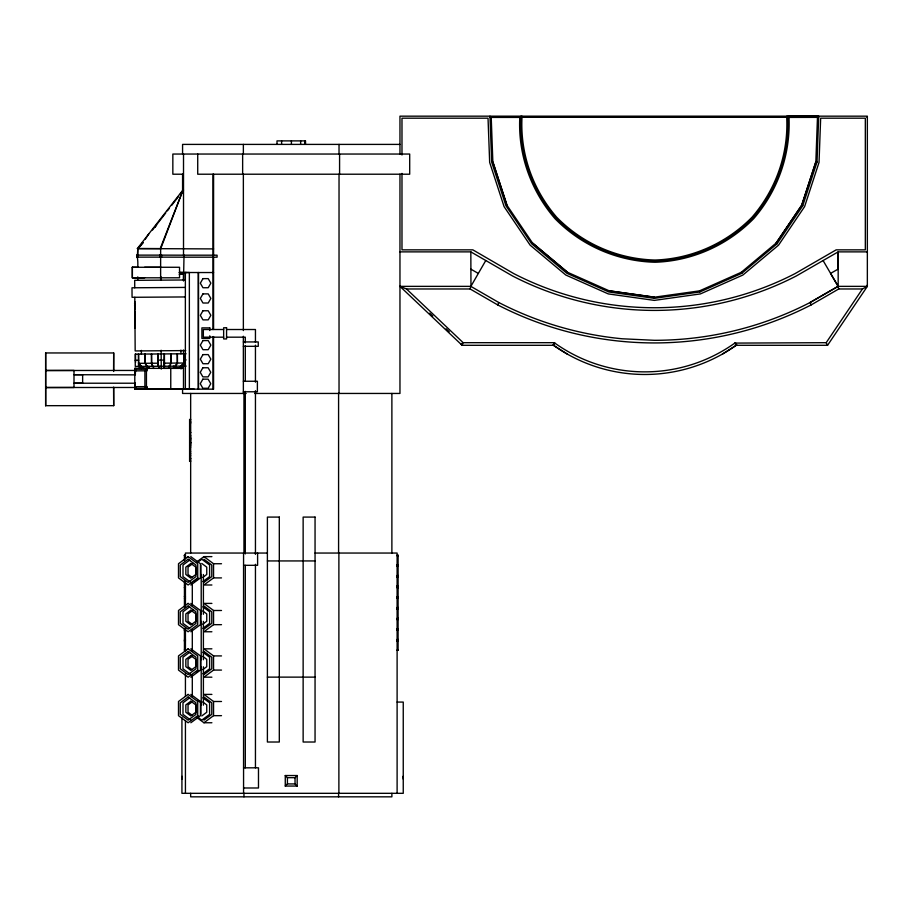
<?xml version="1.0" encoding="UTF-8"?>
<svg xmlns="http://www.w3.org/2000/svg" width="913" height="913" viewBox="0 0 913 913"><rect width="100%" height="100%" fill="white"/><g stroke="black" fill="none" stroke-linecap="round" stroke-linejoin="round"><path stroke-width="1.37" d="M45.65 352.954L45.65 405.669L45.65 352.954L113.68 352.954L113.68 371.477M113.589 387.523L113.68 405.669L113.68 387.146M113.589 370.484L113.68 352.954M138 267.292L132.351 267.235L132.351 277.814L137.989 277.872M189.756 389.166L134.793 389.178L134.793 388.356L147.119 388.299L147.119 386.633L144.905 386.644L144.905 370.815L145.589 370.815M146.434 369.137L147.119 369.137L147.119 370.804L134.793 370.861L134.793 386.69L135.752 386.781M135.82 369.286L134.793 369.183L134.793 368.361L183.49 368.35M134.93 383.175L135.478 388.356L134.804 388.356L135.809 388.447M135.341 383.22L73.999 383.22L82.638 383.186L82.638 374.695L73.999 374.707L135.341 374.866L135.489 369.194M137.76 267.281C138.034 262.67 137.76 258.596 136.893 255.126L137.772 255.126L137.772 248.907L142.668 242.607M137.327 257.135L137.772 248.907L143.341 242.607M134.793 389.178L146.434 389.132L146.434 368.316M159.752 255.126L183.981 255.184L183.981 257.181L159.752 257.124L159.752 255.126L161.521 255.126L161.51 257.124L136.893 257.135L136.882 255.126L161.521 255.126M132.351 267.235L132.351 277.803L160.631 277.803L160.631 257.135M160.642 255.138L160.642 248.907L183.102 189.824L137.361 248.587L213.585 248.907L213.585 174.212M194.241 389.166L170.765 389.121L170.765 368.316M183.981 257.181L183.502 280.999M183.49 389.166L183.49 365.531M183.49 354.267L183.49 350.033M198.532 389.166L198.543 272.531L185.362 272.508L185.362 389.143L213.574 389.166L213.574 336.543M212.991 389.166L212.991 336.612M212.991 329.502L212.934 174.212M213.574 329.433L213.585 257.181M213.585 255.184L213.585 248.907M818.676 117.366L817.477 117.321L815.845 161.863L801.728 205.242L776.176 243.029L741.208 272.325L699.518 290.859L654.347 297.193L609.188 290.813L567.509 272.279L532.519 243.029L506.966 205.242L492.849 161.863L491.217 117.366L490.019 117.4M489.973 116.168L491.662 162.08L505.928 205.745L531.663 243.805L566.882 273.295L608.857 291.966L654.347 298.346L699.837 291.966L741.813 273.295L777.031 243.805L802.767 205.745L817.021 162.08L818.71 116.168L787.759 116.168C789.688 153.338 777.18 189.721 752.814 217.853C727.045 244.068 692.351 259.657 655.58 261.027L654.347 261.027C617.142 259.897 581.912 244.444 555.88 217.853C531.514 189.721 519.006 153.338 520.935 116.168M788.946 116.236C790.886 153.681 778.23 190.326 753.693 218.663C727.718 245.095 692.739 260.833 655.671 262.225L654.267 262.225C616.754 261.084 581.239 245.471 554.99 218.663C530.807 190.6 517.876 154.445 519.805 117.366L491.217 117.366L520.992 117.366M170.914 353.879L170.971 363.112L169.829 366.193L168.677 368.327L163.735 368.361L164.249 353.924M181.927 779.131L182.109 776.324M189.915 449.561L190.338 452.46L190.132 445.544M189.915 452.608L190.132 453.601C190.76 451.604 189.356 443.992 190.6 446.708M137.76 277.849L144.619 277.803M164.112 366.239L164.477 363.157M190.338 456.123L190.132 446.012M190.132 453.464L190.338 452.506L190.132 453.407M470.8 286.511L485.773 260.513M190.132 434.348L190.132 423.221M470.834 286.362L399.962 286.362L406.513 288.976L470.127 288.976L470.834 286.362L498.818 302.534A339.374 339.374 0 0 0 622.141 338.769L654.427 340.309A339.374 339.374 0 0 0 810.025 302.534L838.168 286.362L838.168 251.874L867.35 251.874L866.779 251.908M189.915 432.876L190.132 438.48M399.962 154.343L399.962 116.168L867.35 116.168L867.35 286.362L862.431 288.976L826.185 342.683L734.805 343.094A155.107 155.107 0 0 1 554.864 343.117L554.237 342.683L553.483 345.297L462.115 345.297L399.962 286.362M169.829 366.193L170.799 363.112L170.742 353.879M776.141 242.995L801.682 205.22L815.845 161.863L817.021 162.08M137.361 248.587L160.232 248.587L183.102 189.824M462.115 345.297L463.153 342.683L554.237 342.683M190.132 451.444L190.132 450.691M470.127 288.976L497.619 304.862L498.818 302.534M164.306 363.157L183.958 363.02L178.56 368.27L173.618 368.293L177.293 363.066L177.236 353.833M175.547 366.159L177.464 363.066L177.407 353.833M554.887 343.094L553.483 345.297A157.607 157.607 0 0 0 736.209 345.297L827.566 345.297L867.35 286.362L838.008 286.362L810.025 302.534L811.235 304.862L838.716 288.976L862.431 288.976M154.902 227.44L156.545 225.18M181.048 193.533L183.513 190.144L180.123 194.503M145.121 239.457L148.796 233.899M152.471 230.019L165.721 212.991M167.41 210.823L169.11 208.643M171.655 205.379L178.423 196.672M181.265 366.124L183.787 363.02L183.73 353.799M190.132 451.695L190.132 450.942M401.172 287.504L401.868 286.773M460.917 344.155L461.601 343.425M285.267 786.059L287.412 783.925L295.036 783.925L297.181 786.059L297.181 775.536L285.267 775.536L285.267 786.059L297.181 786.059M285.267 775.536L287.412 777.671L295.036 777.671L297.181 775.536M190.132 456.374L190.132 454.891M189.721 560.068L182.988 565.021L182.988 576.605L190.84 582.391M193.02 563.447L188.032 567.133L188.032 574.494L192.027 577.438M196.466 562.146L203.941 556.633L211.896 556.633M197.276 562.545L201.762 559.235L209.602 565.021L209.602 576.605L202.88 581.558M194.138 581.558L198.623 578.26M190.84 584.993L200.449 577.906L200.449 563.732L190.84 556.633M202.754 577.438L206.749 574.494L206.749 567.133L201.762 563.447M203.941 582.391L211.782 576.605L211.782 565.021L203.941 559.235M221.505 577.906L213.551 577.906L203.941 584.993L211.896 584.993M189.721 606.837L182.988 611.79L182.988 623.374L189.721 628.327M193.02 610.215L188.032 613.901L188.032 621.262L192.027 624.207M190.84 631.762L200.449 624.675L200.449 610.489L190.84 603.402M202.754 624.207L206.749 621.262L206.749 613.901L202.754 610.957M202.88 628.327L209.602 623.374L209.602 611.79L202.88 606.837M203.941 629.16L211.782 623.374L211.782 611.79L203.941 606.004M221.505 624.675L213.551 624.675L203.941 631.762L211.896 631.762M189.721 652.259L182.988 657.212L182.988 668.784L190.84 674.581M193.02 655.637L188.032 659.323L188.032 666.684L192.027 669.628M196.386 672.094L198.623 670.439M190.84 677.184L200.449 670.085L200.449 655.911L190.84 648.823M202.754 669.628L206.749 666.684L206.749 659.323L202.754 656.379M202.88 673.748L209.602 668.784L209.602 657.212L202.88 652.259M203.941 674.581L211.782 668.784L211.782 657.212L203.941 651.426M221.505 670.085L213.551 670.085L203.941 677.184L211.896 677.184M189.721 697.829L182.988 702.793L182.988 714.365L190.84 720.152M192.027 701.949L188.032 704.893L188.032 712.266L192.027 715.21M196.386 717.675L198.623 716.02M190.84 722.754L200.449 715.666L200.449 701.492L190.84 694.405M201.762 715.94L206.749 712.266L206.749 704.893L202.754 701.949M203.941 720.152L211.782 714.365L211.782 702.793L203.941 697.007M196.466 717.241L203.941 722.754L213.551 715.666L221.505 715.666M190.132 446.754L190.132 445.738M181.025 368.247L184.118 366.102M722.514 354.016L736.848 344.886M823.07 260.513L838.168 286.362L830.545 273.432L838.088 269.118L838.168 251.874L796.319 275.966A309.473 309.473 0 0 1 512.524 275.966L470.834 251.874L399.962 251.874M179.245 274.322L183.502 274.288L183.536 279.994M185.225 279.983L134.69 280.325L134.736 287.766M185.271 287.424L131.997 287.789L132.065 297.296L185.339 296.942M134.839 301.552L134.599 303.789M134.85 304.018L134.862 304.908M134.873 307.384L134.61 305.136M134.873 307.692L134.884 309.804M134.884 311.299L134.736 323.613M134.679 314.665L135.261 314.574M134.679 314.928L135.261 314.757M135.261 315.179L134.679 315.316L135.261 315.464M134.668 315.852L135.261 315.818M134.668 316.001L135.272 316.024L135.261 314.334M134.998 326.112L134.736 323.83M134.998 326.523L134.77 328.235M185.693 350.592L135.17 350.934L134.804 297.284M186.058 353.776L135.192 354.118L135.272 366.433L186.149 366.09M135.227 360.281L138.65 360.258M157.96 360.121L164.454 360.076M183.775 359.95L186.104 359.927M158.782 366.273L158.794 368.396L158.154 363.203L138.502 363.328L143.969 368.498M134.793 369.183L147.119 369.137M185.362 272.508L189.356 272.496L189.368 389.132L185.362 389.143M139.027 368.373L148.534 368.327M817.477 117.321L788.889 117.366L817.477 117.366M159.752 257.124L161.51 257.124M814.225 116.75L816.975 116.75M866.779 117.104L867.35 117.104M399.962 144.402L182.577 144.402L182.577 154.046M183.239 174.212L172.842 174.212L172.842 154.046L409.697 154.046L409.697 174.212L197.722 174.212L197.722 154.046M183.981 255.184L217.089 255.184L217.089 257.181L183.513 257.181M132.351 267.281L179.541 267.269L179.541 277.792L160.631 277.803M144.619 267.281L160.631 267.281M185.43 272.542L179.336 272.542L183.547 272.542M198.543 272.542L213.574 272.542M179.85 272.667L183.524 272.667M866.779 285.427L867.35 285.427M209.785 327.904L201.899 327.881L201.899 338.426L209.785 338.403L209.785 335.79M223.651 329.513L203.348 329.513L203.348 337.182L223.651 337.182M226.572 329.513L255.446 329.513L255.446 342.329M226.572 337.182L245.3 337.182L245.3 342.889M243.36 341.941L258.265 341.941L258.265 346.324L243.36 346.324M136.22 370.45L45.65 370.495L73.999 370.45L73.999 387.477L45.65 387.523L136.22 387.477M243.36 381.257L257.386 381.257L257.386 391.78L243.36 391.78M146.434 389.132L170.765 389.121M246.179 393.446L182.577 393.446L182.577 389.178M254.613 393.446L399.962 393.446L399.962 174.132M45.65 405.669L113.68 405.669M190.657 419.387L189.607 419.387L189.607 461.362L190.657 461.362M189.607 419.991L190.6 419.991M189.607 421.852L190.657 421.852M189.607 422.057L190.6 422.057M189.607 422.285L190.6 422.24M189.915 423.221L190.657 423.221M189.915 426.12L190.338 423.221L190.338 439.861M189.915 428.037L190.292 438.48M189.915 432.317L190.657 432.385M189.915 432.625L190.657 432.625M190.132 433.755L190.338 433.002M190.292 435.067L189.95 438.48L190.292 436.209M189.767 435.375L190.6 435.375M189.607 435.661L190.6 435.661M189.767 436.585L190.6 436.585M189.607 436.779L190.338 436.859M189.607 437.795L190.6 437.795M189.767 438.057L190.657 438.057M189.607 438.183L190.6 438.183M189.607 438.354L190.657 438.354M189.607 439.37L190.657 439.37M189.95 439.861L190.657 439.861M189.607 440.374L190.657 440.374M189.607 441.39L190.657 441.39M189.607 442.109L190.657 442.269M189.607 442.394L190.657 442.394M189.607 442.565L190.657 442.565M189.767 442.702L190.657 442.702M189.607 442.965L190.6 442.965M189.813 443.227L190.657 443.227M190.132 443.513L190.338 442.269M189.607 443.969L190.657 443.969M189.767 444.175L190.6 444.175M189.607 445.099L190.657 445.145M189.607 445.441L190.6 445.373M190.6 447.496L189.915 447.496L189.915 453.909M190.292 450.725L189.915 451.57L190.6 451.57M189.813 453.556L190.657 453.556M190.657 455.256L189.813 455.256L189.915 422.24M189.607 458.463L190.6 458.463M189.607 458.691L190.6 458.691M189.607 458.897L190.657 458.897M189.607 460.757L190.657 460.757M267.395 553.05L185.43 553.05L185.43 558.722M315.053 553.05L397.109 553.05L397.109 793.317M184.437 555.207L185.43 555.093M397.109 555.275L398.102 555.172L398.102 565.033L397.109 565.033M397.109 555.287L398.102 555.298M184.437 555.538L185.43 555.538M397.109 555.606L398.102 555.606M184.437 555.697L185.43 555.697M397.109 555.766L398.102 555.766M267.395 560.936L315.053 560.936M203.941 556.633L213.551 563.732L221.505 563.732M397.109 564.77L398.102 564.77M397.109 564.976L398.102 564.896M243.566 565.318L257.603 565.318L257.603 553.05M397.109 565.832L398.102 565.832L398.102 575.692L397.109 575.647M397.109 565.946L398.102 565.957M397.109 566.277L398.102 566.277M397.109 566.437L398.102 566.322M397.109 575.43L398.102 575.43M397.109 576.491L398.102 576.491L398.102 586.363L397.109 586.306M397.109 576.605L398.102 576.605M397.109 576.936L398.102 576.936M397.109 577.096L398.102 577.096M184.437 586.02L185.43 586.02M397.109 586.089L398.102 586.089M185.43 586.237L184.437 586.283L184.437 580.702M397.109 586.226L398.102 586.226M185.43 587.196L184.437 587.093L184.437 596.954L185.43 596.954M397.109 587.162L398.102 587.162L398.102 597.022L397.109 596.976M397.109 587.264L398.102 587.276M184.437 587.527L185.43 587.527M397.109 587.595L398.102 587.595M184.437 587.687L185.43 587.687M397.109 587.755L398.102 587.755M184.437 596.691L185.43 596.691M184.437 596.817L185.43 596.897M397.109 596.885L398.102 596.76M185.43 597.867L184.437 597.753L184.437 607.077M397.109 597.821L398.102 597.821L398.102 607.681L397.109 607.636M397.109 597.947L398.102 597.947M185.43 598.186L184.437 598.255L185.43 598.346M398.102 598.266L397.109 598.266L398.102 598.426M211.896 603.402L203.941 603.402L213.551 610.489L221.505 610.489M397.109 607.419L398.102 607.419M397.109 608.48L398.102 608.48L398.102 618.352L397.109 618.295L398.102 618.078M397.109 608.594L398.102 608.594M397.109 608.925L398.102 608.925M397.109 609.085L398.102 609.085M397.109 619.151L398.102 619.151L398.102 629.011L397.109 629.011M397.109 619.276L398.102 619.276M397.109 619.744L398.102 619.585M184.437 628.68L185.43 628.68M184.437 628.897L185.43 628.806M397.109 628.749L398.102 628.874M185.43 628.943L184.437 628.406M185.43 629.742L184.437 629.742L184.437 639.602L185.43 639.557M397.109 629.81L398.102 629.81L398.102 639.671L397.109 639.625M184.437 629.856L185.43 629.867M397.109 629.936L398.102 629.924M184.437 630.187L185.43 630.187M184.437 630.244L185.43 630.347M397.109 630.312L398.102 630.301M184.437 639.34L185.43 639.34M397.109 639.408L398.102 639.408M185.43 640.401L184.437 640.401L184.437 650.273L185.43 650.273M184.437 640.515L185.43 640.515M398.102 640.595L397.109 640.584L398.102 640.481L398.102 650.341M184.437 640.846L185.43 640.846M184.437 641.006L185.43 641.006M397.109 640.915L398.102 640.972M397.109 641.074L398.102 641.074M211.896 648.823L203.941 648.823L213.551 655.911L221.505 655.911M184.437 649.999L185.43 649.999M184.437 650.136L185.43 650.136M397.109 650.079L398.102 650.079M397.109 650.341L398.102 650.284M267.395 677.126L315.053 677.126M211.896 694.405L203.941 694.405L213.551 701.492L221.505 701.492M397.109 702.074L403.249 702.074L403.249 793.317L181.927 793.317L181.927 717.675M203.941 722.754L211.896 722.754M243.566 767.822L258.482 767.822L258.482 787.987L243.566 787.987M179.541 272.531L186.4 272.542M138.205 255.126L137.327 255.126M136.882 257.124L138.205 257.135M144.905 386.644L145.589 386.644L134.793 386.69L135.478 386.69M146.434 388.299L147.119 388.299M168.882 368.327L179.37 368.361M134.793 368.361L135.843 368.464M134.793 370.861L135.752 370.952M609.188 290.813L654.347 297.147L654.347 298.346M801.728 205.242L802.767 205.745M470.834 269.118L478.298 273.432M552.844 344.886L567.178 354.016M138.377 366.41L141.504 368.51L141.492 366.387M202.88 697.829L209.602 702.793L209.602 714.365L201.762 720.152L197.276 716.842M197.505 700.317L199.742 701.96M532.553 242.995L567.509 272.279M776.176 243.029L777.031 243.805M406.513 288.976L463.153 342.683M429.681 313.148L432.762 316.081M446.16 328.771L449.242 331.704M144.927 354.061L144.996 363.283L148.91 368.464L148.899 366.341M141.241 366.387L138.662 363.328L138.605 354.096M734.805 343.094L736.209 345.297L735.444 342.683M741.208 272.325L741.813 273.295M146.959 366.353L145.156 363.283L145.099 354.05M151.421 354.016L151.49 363.248L153.852 368.43M826.185 342.683L827.566 345.297M152.676 366.318L151.661 363.248L151.592 354.016M492.849 161.863L506.966 205.242M699.518 290.859L699.837 291.966M189.915 433.002L190.338 433.858L190.132 432.876M838.008 286.362L838.716 288.976M470.96 286.146L470.834 251.874M157.983 363.203L158.394 366.273M403.067 776.324L403.249 779.131M183.901 353.799L183.981 366.102M180.9 350.124L180.934 353.81M181.014 366.124L181.036 368.955M173.607 366.17L173.618 368.293M168.665 366.204L168.677 368.327M164.408 353.924L164.5 366.239M163.724 366.239L163.735 368.361M160.825 276.73L160.848 280.154M160.642 276.73L160.665 280.154M161.144 350.25L161.27 369.092M158.086 353.97L158.154 363.203M157.915 353.97L158.006 366.273M141.378 350.387L141.401 354.084M137.772 276.879L137.795 280.302M138.434 354.096L138.525 366.41M135.523 354.118L135.581 362.324M183.513 255.184L183.513 154.046M786.744 116.168L786.744 116.75L521.939 116.75L521.939 116.168M401.982 154.993L401.982 118.188L488.033 118.188L489.665 162.434L504.102 206.646L530.145 245.163L565.798 275.03L608.298 293.918L654.347 300.388L700.397 293.918L742.897 275.03L778.538 245.163L804.593 206.646L819.029 162.434L820.661 118.188L865.33 118.188L865.33 249.854L836.16 249.854L795.097 273.592A306.802 306.802 0 0 1 513.745 273.592L472.843 249.854L401.982 249.854L401.982 173.402M391.882 393.446L391.882 553.05M391.882 793.317L391.882 796.832L190.657 796.832L190.657 793.317M339.579 154.046L339.579 174.212M339.031 144.402L339.031 154.046M339.031 174.212L339.031 393.446M338.883 553.05L338.883 793.317M338.586 393.446L338.586 553.05M338.586 793.317L338.586 796.832M305.524 144.402L305.524 140.887L277.004 140.887L277.004 144.402M304.805 140.887L304.805 144.402M300.639 140.887L300.639 144.402M295.036 777.671L295.036 783.925M291.407 140.887L291.407 144.402M287.412 777.671L287.412 783.925M281.603 140.887L281.603 144.402M255.446 345.171L255.446 382.17M255.446 390.707L255.446 554.362M255.446 564.325L255.446 767.822M245.3 345.742L245.3 381.383M245.3 391.369L245.3 553.929M245.3 565.33L245.3 767.822M243.954 393.446L243.954 553.05M243.954 793.317L243.954 796.832M243.566 553.05L243.566 793.317M243.36 144.402L243.36 154.046M243.36 174.212L243.36 330.574M243.36 336.258L243.36 393.446M242.641 154.046L242.641 174.212M213.551 563.732L213.551 577.906M213.551 610.489L213.551 624.675M213.551 655.911L213.551 670.085M213.551 701.492L213.551 715.666M209.785 327.881L209.785 330.529M203.405 574.494L203.405 614.266M203.405 621.365L203.405 659.711M203.405 666.81L203.405 705.156M201.214 574.494L201.214 614.266M201.214 621.365L201.214 659.711M201.214 666.81L201.214 705.156M200.871 565.021L200.871 576.605M200.871 611.79L200.871 623.374M200.871 657.212L200.871 668.784M200.871 702.793L200.871 714.365M198.235 272.531L198.235 389.155M192.301 583.019L192.301 605.741M192.301 629.89L192.301 651.186M192.301 675.335L192.301 696.642M190.657 393.446L190.657 553.05M190.338 446.263L190.338 447.496M190.132 442.269L190.132 444.483M190.132 445.156L190.132 456.877M185.43 581.433L185.43 607.031M185.43 628.201L185.43 650.98M185.43 673.691L185.43 696.402M185.43 720.608L185.43 793.317M184.437 555.093L184.437 560.616M182.577 174.212L182.577 191.296M811.235 304.862A341.987 341.987 0 0 1 497.619 304.862M786.698 117.184C788.592 153.772 775.959 189.47 752.061 217.157C726.486 243.2 692.02 258.653 655.511 260.022L654.416 260.022C617.473 258.893 582.483 243.577 556.633 217.157C532.736 189.47 520.102 153.772 521.996 117.184L786.698 117.184M202.96 278.625L200.324 283.19L202.96 287.743L208.221 287.732L210.857 283.178L208.221 278.625L202.96 278.625M202.96 293.883L200.324 298.448L202.96 303.013L208.221 303.013L210.857 298.448L208.221 293.883L202.96 293.883M202.96 310.762L200.324 315.327L202.96 319.881L208.221 319.87L210.857 315.316L208.221 310.762L202.96 310.762M202.96 340.572L200.324 345.148L202.96 349.702L208.221 349.702L210.857 345.137L208.221 340.572L202.96 340.583M202.96 354.609L200.324 359.174L202.96 363.728L208.221 363.716L210.857 359.163L208.221 354.609L202.96 354.609M202.869 367.756L200.244 372.321L202.869 376.886L208.13 376.886L210.766 372.31L208.13 367.756L202.869 367.768M202.869 379.157L200.244 383.722L202.869 388.276L208.13 388.276L210.766 383.711L208.13 379.157L202.869 379.157M188.112 556.633L178.503 563.732L178.503 577.906L188.112 584.993L197.722 577.906L197.722 563.732L188.112 556.633M188.112 559.235L180.26 565.021L180.26 576.605L188.112 582.391L195.953 576.605L195.953 565.021L188.112 559.235M190.84 563.447L185.841 567.133L185.841 574.494L190.84 578.18L195.827 574.494L195.827 567.133L190.84 563.447M188.112 603.402L178.503 610.489L178.503 624.675L188.112 631.762L197.722 624.675L197.722 610.489L188.112 603.402M188.112 606.004L180.26 611.79L180.26 623.374L188.112 629.16L195.953 623.374L195.953 611.79L188.112 606.004M190.84 610.215L185.841 613.901L185.841 621.262L190.84 624.949L195.827 621.262L195.827 613.901L190.84 610.215M188.112 648.823L178.503 655.911L178.503 670.085L188.112 677.184L197.722 670.085L197.722 655.911L188.112 648.823M188.112 651.426L180.26 657.212L180.26 668.784L188.112 674.581L195.953 668.784L195.953 657.212L188.112 651.426M190.84 655.637L185.841 659.323L185.841 666.684L190.84 670.37L195.827 666.684L195.827 659.323L190.84 655.637M188.112 694.405L178.503 701.492L178.503 715.666L188.112 722.754L197.722 715.666L197.722 701.492L188.112 694.405M188.112 697.007L180.26 702.793L180.26 714.365L188.112 720.152L195.953 714.365L195.953 702.793L188.112 697.007M190.84 701.218L185.841 704.893L185.841 712.266L190.84 715.94L195.827 712.266L195.827 704.893L190.84 701.218M226.572 327.767L223.651 327.767L223.651 338.94L226.572 338.94L226.572 327.767M279.31 517.089L267.395 517.089L267.395 742.018L279.31 742.018L279.31 517.089M315.053 517.089L303.139 517.089L303.139 742.018L315.053 742.018L315.053 517.089"/></g></svg>
